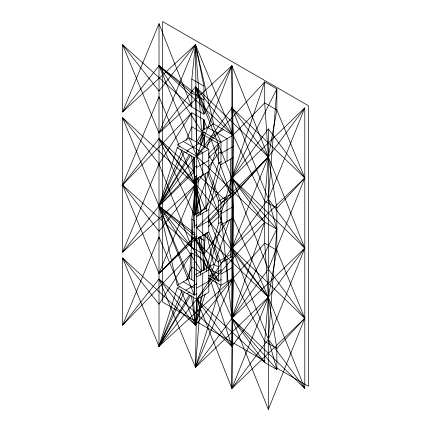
<?xml version="1.0" encoding="UTF-8"?>
<svg xmlns="http://www.w3.org/2000/svg" width="431" height="431" viewBox="0 0 431 431"><rect width="100%" height="100%" fill="white"/><g stroke="black" fill="none" stroke-linecap="round" stroke-linejoin="round"><path stroke-width="0.65" d="M205.064 209.283L195.453 184.985L122.555 117.647L159.007 206.029L177.227 285.295L194.241 295.116L194.882 236.694M195.13 214.536L195.453 184.985L195.071 176.311M206.858 268.992L203.96 260.044L191.811 253.029L159.007 304.232L122.555 257.937L122.555 325.276L159.007 278.981L231.9 346.319L233.117 278.281L233.117 135.183L213.679 123.961L195.453 44.7L159.007 133.082L231.9 65.738L233.117 135.183L231.9 248.116L233.117 278.281L231.9 388.406L304.798 318.261L276.853 250.222L276.853 208.135L268.351 156.927L264.704 102.917L264.704 81.874L276.853 88.888L276.853 109.932L268.351 156.927L264.704 201.121L264.704 243.208L268.351 297.218L276.853 348.426L276.853 369.469L264.704 362.455L196.671 299.324L177.227 288.102L159.007 346.319L122.555 257.937L195.453 325.276L233.117 278.281L264.704 243.208L276.853 250.222L268.351 297.218L264.704 341.411L264.704 362.455L231.9 318.261L196.671 239L208.82 231.986L208.82 209.536L220.968 164.647L220.968 142.198L195.453 86.782L159.007 133.082L122.555 44.7L191.811 107.125L203.96 114.14L231.9 65.738L304.798 248.116L268.351 339.305L231.9 388.406L196.671 299.324L196.671 156.227L195.453 44.7L122.555 112.038L122.555 44.7L159.007 90.995L195.453 44.7L233.117 135.183L264.704 201.121L276.853 208.135L304.798 177.971L276.853 109.932L264.704 102.917L233.117 135.183L218.539 143.604L208.383 154.25M208.82 209.536L196.671 216.551L231.9 177.971L304.798 107.825L304.798 388.406L268.351 339.305L276.853 229.179L268.351 199.014L276.853 88.888L231.9 177.971L233.117 206.735L231.9 318.261L268.351 409.45L304.798 318.261L268.351 269.159L195.453 86.782L268.351 156.927L231.9 248.116L196.671 299.324L159.007 346.319L159.007 23.657L122.555 112.038L159.007 65.738L203.96 100.111L191.811 93.096L159.007 65.738L196.671 156.227L231.9 248.116L268.351 339.305L276.853 369.469L231.9 318.261L220.968 213.749L231.9 177.971L264.704 81.874L196.671 156.227L177.227 145.005L189.381 137.99L208.82 149.212L208.82 171.662L220.968 202.522L220.968 224.971L208.82 269.86L208.82 292.31L196.671 299.324L195.453 325.276L159.007 278.981L195.453 367.363L268.351 297.218L233.117 217.957L220.968 224.971M220.968 202.522L233.117 195.507L268.351 156.927L304.798 107.825L268.351 199.014L231.9 248.116L304.798 318.261L276.853 348.426L264.704 341.411L233.117 278.281L195.453 367.363L196.671 299.324L264.704 222.164L231.9 177.971L268.351 128.869L304.798 177.971L268.351 269.159L195.453 367.363L201.035 296.932M178.768 144.53L159.007 96.603L122.555 184.985L191.811 247.416L203.96 254.43L205.425 233.257M203.109 270.776L203.96 260.044L203.96 270.733M194.672 227.622L194.241 226.372L194.607 222.348M195.275 214.972L198.702 177.421M201.633 145.236L202.613 134.504M202.737 133.163L202.856 131.821M202.979 130.48L203.96 119.753L191.811 112.739L122.555 184.985L159.007 273.367L196.552 237.729M159.007 23.657L191.811 107.125L191.811 79.067L195.453 44.7L203.96 86.081L203.96 114.14L195.453 86.782L233.117 135.183L231.9 107.825L304.798 177.971L231.9 248.116L268.351 297.218L304.798 388.406L231.9 318.261L264.704 222.164L196.671 156.227L195.453 86.782M202.974 174.657L195.453 184.985L122.555 252.329L122.555 117.647L159.007 163.942L191.811 247.416L191.811 219.357L196.477 176.344M200.264 144.423L201.53 133.782L204.289 132.188M198.766 297.347L195.453 325.276L180.821 289.799M196.945 178.466L195.453 184.985L189.381 278.281L177.227 285.295M202.166 295.925L195.453 325.276L191.375 295.596M206.39 211.438L206.39 208.135L218.539 163.241L218.539 143.604L201.53 133.782L196.423 142.451M207.117 172.109L218.539 201.121L218.539 223.565L206.39 268.459L206.39 271.735M195.453 367.363L220.968 285.295L220.968 262.845L208.82 231.986M179.991 146.217L177.227 147.811L159.007 206.029L122.555 252.329L159.007 163.942L191.811 112.739L191.811 140.129M197.657 177.949L195.453 184.985L159.007 273.367L194.241 237.594L196.999 235.999M206.869 148.517L210.075 138.281M205.269 293.926L195.453 325.276L193.077 296.485M208.469 283.69L210.075 278.571M197.684 177.987L195.453 184.985L159.007 231.285L122.555 184.985L159.007 138.69L194.354 171.554M221.297 210.748L218.539 212.343L159.007 138.69L194.241 215.15L218.539 143.604M208.324 282.402L229.61 219.718M268.351 297.218L231.9 388.406L231.9 65.738L196.671 156.227L231.9 107.825L268.351 156.927L208.82 220.758L196.671 227.773L268.351 297.218L208.82 220.758M182.071 150.3L159.007 206.029L194.241 295.116L196.999 293.522M186.17 140.393L191.811 126.768L203.378 133.448M208.388 278.033L220.968 285.295L233.117 278.281L159.007 346.319L182.071 290.591M186.429 280.064L191.811 267.058L200.485 272.069M184.269 151.771L159.007 206.029L189.381 278.281L194.483 281.227M190.507 295.688L159.007 346.319L184.269 292.062M196.671 299.324L231.9 346.319L304.798 248.116L231.9 177.971L276.853 229.179L231.9 318.261L304.798 248.116L268.351 199.014L231.9 107.825M189.279 154.589L159.007 206.029L201.53 271.266L199.127 237.158M159.007 346.319L189.279 294.879M190.863 154.831L159.007 206.029L218.539 281.087L221.297 279.493M197.942 143.453L203.249 134.919M198.125 237.594L203.96 254.43L227.59 220.941M208.82 149.212L194.241 157.633L159.007 206.029L218.495 262.501M208.518 167.039L218.808 152.903M194.537 168.769L159.007 206.029L191.811 233.386L194.699 235.057M159.007 273.367L194.629 236.851M208.227 222.913L218.539 212.343M196.671 227.773L268.351 156.927M194.607 171.543L159.007 206.029L194.44 233.123M208.556 158.026L218.657 148.237M208.254 226.62L218.495 216.901M213.679 123.961L201.53 130.976L159.007 65.738L233.117 135.183M186.946 150.618L199.1 143.604M211.249 136.589L223.398 129.575M185.734 152.719L188.498 151.125M210.032 138.69L212.795 137.096M194.241 167.449L196.999 165.854M218.539 153.42L221.297 151.825M196.671 167.449L208.82 160.434M220.968 153.42L233.117 146.405M194.241 177.27L196.999 175.676M218.539 163.241L221.297 161.647M196.671 178.671L208.82 171.662M220.968 164.647L233.117 157.633M194.241 215.15L206.39 208.135M218.539 201.121L230.687 194.106L219.137 161.97M194.241 226.372L196.999 224.777M220.968 213.749L233.117 206.735M218.539 223.565L221.297 221.97M194.241 275.474L213.679 264.251L218.781 267.198M208.329 275.193L218.539 281.087L218.539 261.445L230.687 254.43M177.227 288.102L179.991 286.507M196.671 276.874L208.82 269.86M220.968 262.845L233.117 255.831M185.734 290.203L196.999 283.7M210.032 276.174L221.297 269.671M186.946 293.71L189.71 292.116M196.671 288.102L208.82 281.087M211.249 279.681L214.008 278.087M220.968 274.073L233.117 267.058M191.811 79.067L203.96 86.081M207.602 127.468L227.04 138.69L227.04 161.14M220.968 142.198L201.53 130.976L195.453 44.7M183.304 141.497L202.742 152.719L202.742 175.169M177.227 147.811L194.241 157.633L194.596 165.639M264.704 222.164L276.853 229.179M191.811 219.357L194.699 221.028M198.75 237.395L203.96 240.401L199.197 236.764M207.602 267.759L218.943 274.305M183.304 281.788L194.645 288.334M264.704 361.049L162.649 302.131L162.649 21.55L308.445 105.724L308.445 386.3L276.368 367.783M199.758 176.575L223.323 198.481M159.007 138.69L195.453 184.985L201.476 211.19M208.356 154.142L230.687 194.106M194.241 237.594L218.539 281.087M179.285 145.775L179.797 147.019M180.821 149.509L195.453 184.985L200.986 211.923M178.768 284.821L159.007 236.894L122.555 325.276L191.811 253.029L191.811 279.751M208.265 217.38L224.529 258.498M207.117 232.433L218.539 261.445M203.96 129.774L203.96 119.753L206.902 127.942M210.754 138.658L218.684 160.709M209.962 278.577L231.9 346.319M206.449 232.81L213.679 264.251M191.466 155.968L195.453 184.985L198.438 213.108M200.921 236.544L204.472 270.021M193.136 156.868L194.57 174.275M194.737 176.284L197.479 213.749M203.96 119.753L204.202 129.85M204.337 135.232L204.633 147.348M205.269 173.591L206.126 208.588M268.351 128.869L268.351 409.45M230.687 158.888L230.687 197.409M230.687 219.212L230.687 257.706M227.04 199.014L227.04 221.464M227.04 259.338L227.04 281.788M224.61 197.613L224.61 200.916M224.61 257.937L224.61 261.213M203.96 131.778L203.96 133.114M203.96 134.45L203.96 146.475M203.96 234.389L203.96 254.43M202.742 213.043L202.742 235.493M202.742 273.367L202.742 295.817M200.313 211.643L200.313 214.945M200.313 271.966L200.313 275.242M194.241 157.633L194.241 295.116"/></g></svg>
